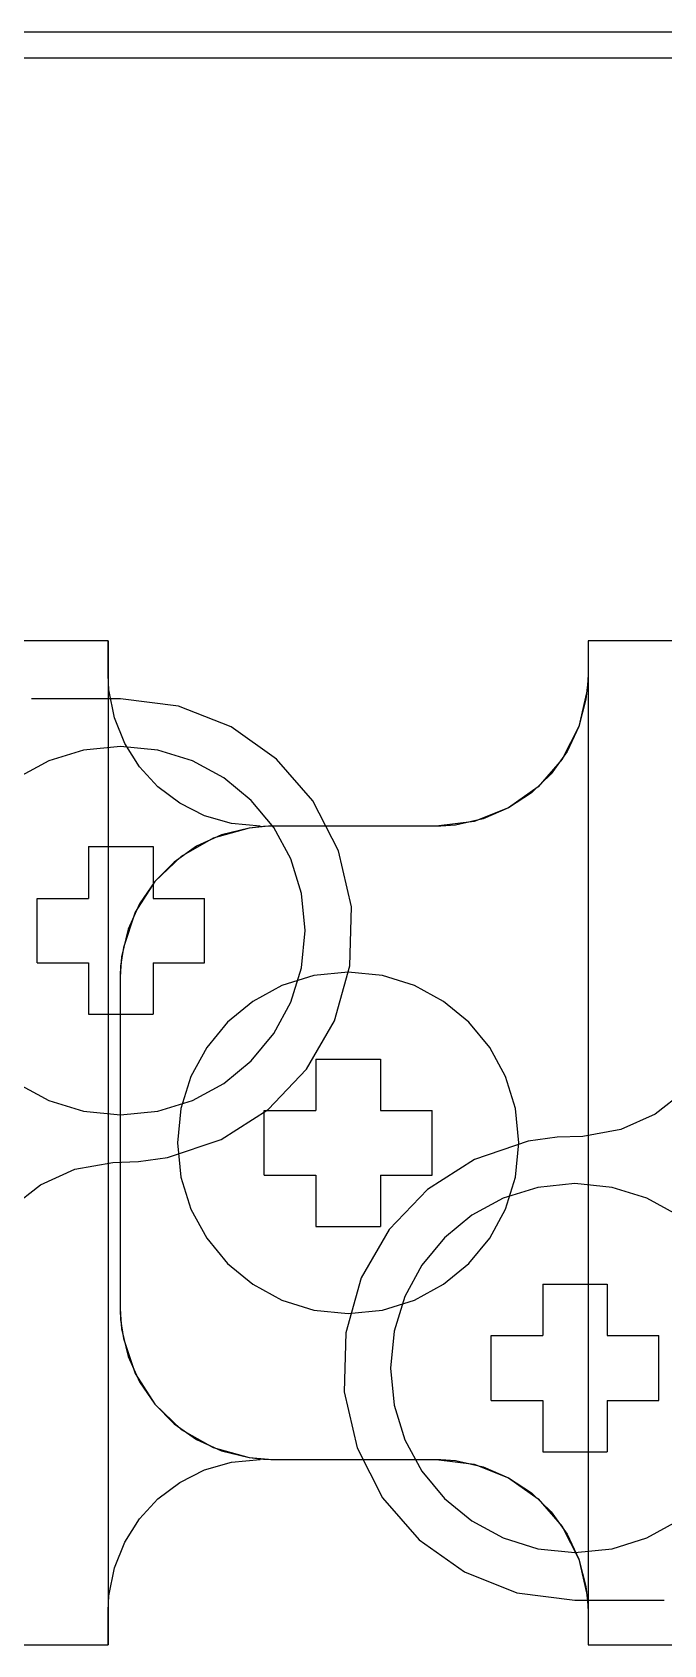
# Model space of a CAD drawing. Extents: x 1 to 47.7, y 0.2 to 33.4.
# Drawn here: x 29.316 to 29.806, y 10.859 to 12.111 of the extents above; entities that cross this region are included whole.
import ezdxf

# ---------------------------------------------------------------- set-up
doc = ezdxf.new("R2010")
doc.units = 0
doc.header["$MEASUREMENT"] = 0
for name, color, linetype in [('1_1__SCREW_TERMINAL_BLOCK_', 7, 'CONTINUOUS'), ('1_2__SCREW_TERMINAL_BLOCK_', 7, 'CONTINUOUS'), ('1_3__CONNECTORIZED_RELAY__', 7, 'CONTINUOUS'), ('1_4__CONNECTORIZED_RELAY__', 7, 'CONTINUOUS')]:
    doc.layers.add(name, color=color, linetype=linetype)

msp = doc.modelspace()

# ---------------------------------------------------------------- linework, layer by layer
at = {"layer": '1_1__SCREW_TERMINAL_BLOCK_'}
for points in [[(31.7414, 12.1115), (31.4127, 12.1115), (31.2495, 12.1115), (31.0871, 12.1115), (30.9257, 12.1115), (30.7653, 12.1115), (30.6061, 12.1115), (30.4482, 12.1115), (30.2916, 12.1115), (30.1366, 12.1115), (29.9831, 12.1115), (29.8312, 12.1115), (29.6812, 12.1115), (29.533, 12.1115), (29.3869, 12.1115), (29.2428, 12.1115), (29.1009, 12.1115), (28.9613, 12.1115), (28.8241, 12.1115), (28.6894, 12.1115), (28.5573, 12.1115), (28.428, 12.1115)], [(28.4066, 12.0915), (28.5208, 12.0915), (28.6379, 12.0915), (28.7576, 12.0915), (28.8799, 12.0915), (29.0047, 12.0915), (29.1319, 12.0915), (29.2614, 12.0915), (29.3931, 12.0915), (29.527, 12.0915), (29.6628, 12.0915), (29.8005, 12.0915), (29.9401, 12.0915), (30.0814, 12.0915), (30.2243, 12.0915), (30.3687, 12.0915), (30.5146, 12.0915), (30.6618, 12.0915), (30.8103, 12.0915), (30.9599, 12.0915), (31.1106, 12.0915), (31.2622, 12.0915), (31.4146, 12.0915), (31.5678, 12.0915)], [(29.4932, 11.4946), (29.4709, 11.4967), (29.45, 11.5028), (29.4308, 11.5124), (29.4139, 11.5252), (29.3995, 11.5408), (29.3881, 11.5589), (29.3801, 11.5789), (29.3758, 11.6006), (29.3752, 11.612), (29.3752, 11.613), (29.3752, 11.6148), (29.3752, 11.6221), (29.3752, 11.6375), (29.3752, 11.6386), (29.3715, 11.6386), (29.3551, 11.6386), (29.3263, 11.6386), (29.2858, 11.6386)], [(29.3752, 11.6386), (29.3752, 10.8586)], [(29.8224, 11.6386), (29.7857, 11.6386), (29.7609, 11.6386), (29.7488, 11.6386), (29.7477, 11.6384), (29.7477, 11.6336), (29.7477, 11.6168), (29.7477, 11.6128), (29.7477, 11.6101), (29.7474, 11.6044), (29.7461, 11.5933), (29.7406, 11.5721), (29.7314, 11.5526), (29.719, 11.5353), (29.7037, 11.5206), (29.686, 11.5088), (29.6662, 11.5003), (29.6448, 11.4955), (29.6335, 11.4947), (29.6297, 11.4946), (29.6292, 11.4946), (29.6214, 11.4946), (29.6064, 11.4946), (29.5867, 11.4946), (29.5428, 11.4946), (29.5236, 11.4946), (29.5094, 11.4946), (29.5028, 11.4946), (29.5015, 11.4946), (29.4958, 11.4944), (29.4846, 11.4932), (29.4633, 11.4879), (29.4438, 11.479), (29.4264, 11.4668), (29.4115, 11.4517), (29.3995, 11.4342), (29.3908, 11.4146), (29.3857, 11.3932), (29.3847, 11.3821), (29.3846, 11.3768), (29.3846, 11.376), (29.3846, 11.3709), (29.3846, 11.3615), (29.3846, 11.3321), (29.3846, 11.2928), (29.3846, 11.2486), (29.3846, 11.2044), (29.3846, 11.1651), (29.3846, 11.1357), (29.3846, 11.1263), (29.3846, 11.1212), (29.3846, 11.1205), (29.3847, 11.1151), (29.3857, 11.104), (29.3908, 11.0826), (29.3995, 11.063), (29.4115, 11.0455), (29.4264, 11.0304), (29.4438, 11.0182), (29.4633, 11.0093), (29.4846, 11.004), (29.4958, 11.0028), (29.5015, 11.0026), (29.5028, 11.0026), (29.5094, 11.0026), (29.5236, 11.0026), (29.5428, 11.0026), (29.5867, 11.0026), (29.6064, 11.0026), (29.6214, 11.0026), (29.6292, 11.0026), (29.6297, 11.0026), (29.6335, 11.0026), (29.6448, 11.0017), (29.6662, 10.9969), (29.686, 10.9884), (29.7037, 10.9766), (29.719, 10.9619), (29.7314, 10.9446), (29.7406, 10.9252), (29.7461, 10.904), (29.7474, 10.8928), (29.7477, 10.8871), (29.7477, 10.8844), (29.7477, 10.8804), (29.7477, 10.8636), (29.7477, 10.8588), (29.7488, 10.8586), (29.7609, 10.8586), (29.7857, 10.8586), (29.8224, 10.8586)], [(29.7477, 11.6386), (29.7477, 10.8586)], [(29.5365, 11.3137), (29.5865, 11.3137)], [(29.5365, 11.3137), (29.5365, 11.2738)], [(29.5865, 11.3137), (29.5865, 11.2738)], [(29.4964, 11.2235), (29.4964, 11.2738)], [(29.4964, 11.2738), (29.5365, 11.2738)], [(29.5865, 11.2738), (29.6266, 11.2738)], [(29.6266, 11.2235), (29.6266, 11.2738)], [(29.4964, 11.2235), (29.5365, 11.2235)], [(29.5365, 11.2235), (29.5365, 11.1835)], [(29.5865, 11.2235), (29.6266, 11.2235)], [(29.5865, 11.2235), (29.5865, 11.1835)], [(29.5365, 11.1835), (29.5865, 11.1835)], [(29.2858, 10.8586), (29.3263, 10.8586), (29.3551, 10.8586), (29.3715, 10.8586), (29.3752, 10.8586), (29.3752, 10.8597), (29.3752, 10.8751), (29.3752, 10.8824), (29.3752, 10.8842), (29.3752, 10.8852), (29.3758, 10.8966), (29.3801, 10.9183), (29.3881, 10.9383), (29.3995, 10.9564), (29.4139, 10.972), (29.4308, 10.9848), (29.45, 10.9945), (29.4709, 11.0005), (29.4932, 11.0026)]]:
    msp.add_lwpolyline(points, dxfattribs=at)
msp.add_lwpolyline([(29.694, 11.2486), (29.6913, 11.2753), (29.6836, 11.3001), (29.6714, 11.3227), (29.6552, 11.3423), (29.6356, 11.3585), (29.6131, 11.3708), (29.5882, 11.3786), (29.5615, 11.3813), (29.5348, 11.3786), (29.5099, 11.3708), (29.4874, 11.3585), (29.4678, 11.3423), (29.4517, 11.3227), (29.4394, 11.3001), (29.4317, 11.2753), (29.429, 11.2486), (29.4317, 11.2219), (29.4394, 11.1971), (29.4517, 11.1746), (29.4678, 11.1549), (29.4874, 11.1387), (29.5099, 11.1264), (29.5348, 11.1187), (29.5615, 11.116), (29.5882, 11.1187), (29.6131, 11.1264), (29.6356, 11.1387), (29.6552, 11.1549), (29.6714, 11.1746), (29.6836, 11.1971), (29.6913, 11.2219)], close=True, dxfattribs=at)
at = {"layer": '1_2__SCREW_TERMINAL_BLOCK_'}
for points in [[(31.7414, 12.1115), (31.4127, 12.1115), (31.2495, 12.1115), (31.0871, 12.1115), (30.9257, 12.1115), (30.7653, 12.1115), (30.6061, 12.1115), (30.4482, 12.1115), (30.2916, 12.1115), (30.1366, 12.1115), (29.9831, 12.1115), (29.8312, 12.1115), (29.6812, 12.1115), (29.533, 12.1115), (29.3869, 12.1115), (29.2428, 12.1115), (29.1009, 12.1115), (28.9613, 12.1115), (28.8241, 12.1115), (28.6894, 12.1115), (28.5573, 12.1115), (28.428, 12.1115)], [(28.4066, 12.0915), (28.5208, 12.0915), (28.6379, 12.0915), (28.7576, 12.0915), (28.8799, 12.0915), (29.0047, 12.0915), (29.1319, 12.0915), (29.2614, 12.0915), (29.3931, 12.0915), (29.527, 12.0915), (29.6628, 12.0915), (29.8005, 12.0915), (29.9401, 12.0915), (30.0814, 12.0915), (30.2243, 12.0915), (30.3687, 12.0915), (30.5146, 12.0915), (30.6618, 12.0915), (30.8103, 12.0915), (30.9599, 12.0915), (31.1106, 12.0915), (31.2622, 12.0915), (31.4146, 12.0915), (31.5678, 12.0915)], [(29.4932, 11.4946), (29.4709, 11.4967), (29.45, 11.5028), (29.4308, 11.5124), (29.4139, 11.5252), (29.3995, 11.5408), (29.3881, 11.5589), (29.3801, 11.5789), (29.3758, 11.6006), (29.3752, 11.612), (29.3752, 11.613), (29.3752, 11.6148), (29.3752, 11.6221), (29.3752, 11.6375), (29.3752, 11.6386), (29.3715, 11.6386), (29.3551, 11.6386), (29.3263, 11.6386), (29.2858, 11.6386)], [(29.3752, 11.6386), (29.3752, 10.8586)], [(29.8089, 11.6386), (29.7857, 11.6386), (29.7678, 11.6386), (29.7554, 11.6386), (29.7488, 11.6386), (29.7477, 11.6386), (29.7477, 11.6384), (29.7477, 11.6375), (29.7477, 11.6168), (29.7477, 11.6134), (29.7477, 11.6128), (29.7476, 11.6082), (29.7471, 11.6006), (29.7406, 11.5721), (29.7276, 11.5466), (29.7091, 11.5252), (29.686, 11.5088), (29.6593, 11.4983), (29.6297, 11.4946), (29.6297, 11.4946), (29.6275, 11.4946), (29.6214, 11.4946), (29.6002, 11.4946), (29.5428, 11.4946), (29.5182, 11.4946), (29.504, 11.4946), (29.4996, 11.4946), (29.4846, 11.4932), (29.4566, 11.4853), (29.4319, 11.4712), (29.4115, 11.4517), (29.3962, 11.4279), (29.387, 11.4005), (29.3849, 11.3858), (29.3846, 11.3783), (29.3846, 11.376), (29.3846, 11.3682), (29.3846, 11.3531), (29.3846, 11.3321), (29.3846, 11.3067), (29.3846, 11.2486), (29.3846, 11.1905), (29.3846, 11.1651), (29.3846, 11.1441), (29.3846, 11.129), (29.3846, 11.1212), (29.3846, 11.1189), (29.3849, 11.1114), (29.387, 11.0967), (29.3962, 11.0694), (29.4115, 11.0455), (29.4319, 11.026), (29.4566, 11.0119), (29.4846, 11.004), (29.4996, 11.0027), (29.504, 11.0026), (29.5182, 11.0026), (29.5428, 11.0026), (29.6002, 11.0026), (29.6214, 11.0026), (29.6275, 11.0026), (29.6297, 11.0026), (29.6593, 10.9989), (29.686, 10.9884), (29.7091, 10.972), (29.7276, 10.9506), (29.7406, 10.9252), (29.7471, 10.8966), (29.7476, 10.889), (29.7477, 10.8844), (29.7477, 10.8838), (29.7477, 10.8804), (29.7477, 10.8597), (29.7477, 10.8588), (29.7477, 10.8586), (29.7488, 10.8586), (29.7554, 10.8586), (29.7678, 10.8586), (29.7857, 10.8586), (29.8089, 10.8586)], [(29.7477, 11.6386), (29.7477, 10.8586)], [(29.5365, 11.3137), (29.5865, 11.3137)], [(29.5365, 11.3137), (29.5365, 11.2738)], [(29.5865, 11.3137), (29.5865, 11.2738)], [(29.4964, 11.2235), (29.4964, 11.2738)], [(29.4964, 11.2738), (29.5365, 11.2738)], [(29.5865, 11.2738), (29.6266, 11.2738)], [(29.6266, 11.2235), (29.6266, 11.2738)], [(29.4964, 11.2235), (29.5365, 11.2235)], [(29.5365, 11.2235), (29.5365, 11.1835)], [(29.5865, 11.2235), (29.6266, 11.2235)], [(29.5865, 11.2235), (29.5865, 11.1835)], [(29.5365, 11.1835), (29.5865, 11.1835)], [(29.2858, 10.8586), (29.3263, 10.8586), (29.3551, 10.8586), (29.3715, 10.8586), (29.3752, 10.8586), (29.3752, 10.8597), (29.3752, 10.8751), (29.3752, 10.8824), (29.3752, 10.8842), (29.3752, 10.8852), (29.3758, 10.8966), (29.3801, 10.9183), (29.3881, 10.9383), (29.3995, 10.9564), (29.4139, 10.972), (29.4308, 10.9848), (29.45, 10.9945), (29.4709, 11.0005), (29.4932, 11.0026)]]:
    msp.add_lwpolyline(points, dxfattribs=at)
msp.add_lwpolyline([(29.694, 11.2486), (29.6913, 11.2753), (29.6836, 11.3001), (29.6714, 11.3227), (29.6552, 11.3423), (29.6356, 11.3585), (29.6131, 11.3708), (29.5882, 11.3786), (29.5615, 11.3813), (29.5348, 11.3786), (29.5099, 11.3708), (29.4874, 11.3585), (29.4678, 11.3423), (29.4517, 11.3227), (29.4394, 11.3001), (29.4317, 11.2753), (29.429, 11.2486), (29.4317, 11.2219), (29.4394, 11.1971), (29.4517, 11.1746), (29.4678, 11.1549), (29.4874, 11.1387), (29.5099, 11.1264), (29.5348, 11.1187), (29.5615, 11.116), (29.5882, 11.1187), (29.6131, 11.1264), (29.6356, 11.1387), (29.6552, 11.1549), (29.6714, 11.1746), (29.6836, 11.1971), (29.6913, 11.2219)], close=True, dxfattribs=at)
at = {"layer": '1_3__CONNECTORIZED_RELAY__'}
for points in [[(31.7047, 12.1115), (31.3764, 12.1115), (31.2133, 12.1115), (31.0512, 12.1115), (30.89, 12.1115), (30.7298, 12.1115), (30.5709, 12.1115), (30.4133, 12.1115), (30.2571, 12.1115), (30.1023, 12.1115), (29.9492, 12.1115), (29.7977, 12.1115), (29.6481, 12.1115), (29.5004, 12.1115), (29.3547, 12.1115), (29.2111, 12.1115), (29.0697, 12.1115), (28.9306, 12.1115), (28.794, 12.1115), (28.6598, 12.1115), (28.5284, 12.1115), (28.3996, 12.1115)], [(28.4868, 12.0915), (28.5771, 12.0915), (28.669, 12.0915), (28.7626, 12.0915), (28.8577, 12.0915), (28.9544, 12.0915), (29.0526, 12.0915), (29.1521, 12.0915), (29.2531, 12.0915), (29.3554, 12.0915), (29.4591, 12.0915), (29.5639, 12.0915), (29.67, 12.0915), (29.7772, 12.0915), (29.8856, 12.0915)], [(29.3002, 11.1983), (29.3228, 11.2161), (29.3493, 11.2281), (29.3788, 11.2333), (29.3988, 11.234), (29.4212, 11.2371), (29.4629, 11.2512), (29.4994, 11.2746), (29.5292, 11.3058), (29.5508, 11.3435), (29.5629, 11.3862), (29.564, 11.432), (29.554, 11.4754), (29.5342, 11.5142), (29.5059, 11.5467), (29.4707, 11.5718), (29.4299, 11.5878), (29.3849, 11.5935), (29.382, 11.5935), (29.3734, 11.5935), (29.3593, 11.5935), (29.34, 11.5935), (29.3156, 11.5935)], [(29.3049, 11.2948), (29.3292, 11.2816), (29.3561, 11.2732), (29.3849, 11.2703), (29.4138, 11.2732), (29.4407, 11.2816), (29.465, 11.2948), (29.4862, 11.3123), (29.5037, 11.3335), (29.517, 11.3578), (29.5253, 11.3847), (29.5282, 11.4136), (29.5253, 11.4424), (29.517, 11.4693), (29.5037, 11.4936), (29.4862, 11.5147), (29.465, 11.5322), (29.4407, 11.5454), (29.4138, 11.5537), (29.3849, 11.5566), (29.3561, 11.5537), (29.3292, 11.5454), (29.3049, 11.5322)], [(29.3599, 11.4788), (29.4101, 11.4788)], [(29.3599, 11.4788), (29.3599, 11.4385)], [(29.4101, 11.4788), (29.4101, 11.4385)], [(29.32, 11.3885), (29.32, 11.4385)], [(29.32, 11.4385), (29.3599, 11.4385)], [(29.4101, 11.4385), (29.45, 11.4385)], [(29.45, 11.3885), (29.45, 11.4385)], [(29.32, 11.3885), (29.3599, 11.3885)], [(29.3599, 11.3885), (29.3599, 11.3485)], [(29.4101, 11.3885), (29.4101, 11.3485)], [(29.4101, 11.3885), (29.45, 11.3885)], [(29.3599, 11.3485), (29.4101, 11.3485)], [(29.8223, 11.2886), (29.7997, 11.2709), (29.7732, 11.2589), (29.7437, 11.2536), (29.7237, 11.2529), (29.7012, 11.2498), (29.6595, 11.2357), (29.623, 11.2124), (29.5933, 11.1812), (29.5716, 11.1436), (29.5596, 11.101), (29.5584, 11.0552), (29.5684, 11.0116), (29.5882, 10.9729), (29.6165, 10.9402), (29.6517, 10.9152), (29.6925, 10.8991), (29.7375, 10.8934), (29.7375, 10.8934), (29.7404, 10.8934), (29.7491, 10.8934), (29.7631, 10.8934), (29.7825, 10.8934), (29.8068, 10.8934)], [(29.8175, 11.1924), (29.7932, 11.2057), (29.7664, 11.214), (29.7375, 11.217), (29.7087, 11.214), (29.6818, 11.2057), (29.6575, 11.1924), (29.6363, 11.1749), (29.6188, 11.1536), (29.6056, 11.1293), (29.5973, 11.1024), (29.5944, 11.0736), (29.5973, 11.0447), (29.6056, 11.0178), (29.6188, 10.9934), (29.6363, 10.9722), (29.6575, 10.9548), (29.6818, 10.9416), (29.7087, 10.9332), (29.7375, 10.9303), (29.7664, 10.9332), (29.7932, 10.9416), (29.8175, 10.9548)], [(29.7125, 11.1387), (29.7125, 11.0988)], [(29.7125, 11.1387), (29.7625, 11.1387)], [(29.7625, 11.1387), (29.7625, 11.0988)], [(29.6724, 11.0485), (29.6724, 11.0988)], [(29.6724, 11.0988), (29.7125, 11.0988)], [(29.7625, 11.0988), (29.8026, 11.0988)], [(29.8026, 11.0485), (29.8026, 11.0988)], [(29.6724, 11.0485), (29.7125, 11.0485)], [(29.7125, 11.0485), (29.7125, 11.0085)], [(29.7625, 11.0485), (29.8026, 11.0485)], [(29.7625, 11.0485), (29.7625, 11.0085)], [(29.7125, 11.0085), (29.7625, 11.0085)]]:
    msp.add_lwpolyline(points, dxfattribs=at)
at = {"layer": '1_4__CONNECTORIZED_RELAY__'}
for points in [[(31.7322, 12.1115), (31.3946, 12.1115), (31.2269, 12.1115), (31.0601, 12.1115), (30.8944, 12.1115), (30.7298, 12.1115), (30.5665, 12.1115), (30.4046, 12.1115), (30.2441, 12.1115), (30.0852, 12.1115), (29.928, 12.1115), (29.7727, 12.1115), (29.6192, 12.1115), (29.4678, 12.1115), (29.3186, 12.1115), (29.1716, 12.1115), (29.0269, 12.1115), (28.8848, 12.1115), (28.7452, 12.1115), (28.6084, 12.1115), (28.4744, 12.1115)], [(28.4517, 12.0915), (28.5108, 12.0915), (28.5706, 12.0915), (28.6923, 12.0915), (28.8168, 12.0915), (28.944, 12.0915), (29.0738, 12.0915), (29.2061, 12.0915), (29.3407, 12.0915), (29.4777, 12.0915), (29.6168, 12.0915), (29.758, 12.0915), (29.9012, 12.0915), (30.0462, 12.0915), (30.1929, 12.0915), (30.3413, 12.0915), (30.4913, 12.0915), (30.6427, 12.0915), (30.7954, 12.0915), (30.9494, 12.0915), (31.1045, 12.0915), (31.2606, 12.0915), (31.4176, 12.0915), (31.734, 12.0915)], [(29.3002, 11.1983), (29.3228, 11.2161), (29.3493, 11.2281), (29.3788, 11.2333), (29.3988, 11.234), (29.4212, 11.2371), (29.4629, 11.2512), (29.4994, 11.2746), (29.5292, 11.3058), (29.5508, 11.3435), (29.5629, 11.3862), (29.564, 11.432), (29.554, 11.4754), (29.5342, 11.5142), (29.5059, 11.5467), (29.4707, 11.5718), (29.4299, 11.5878), (29.3849, 11.5935), (29.382, 11.5935), (29.3734, 11.5935), (29.3593, 11.5935), (29.34, 11.5935), (29.3156, 11.5935)], [(29.3049, 11.2948), (29.3292, 11.2816), (29.3561, 11.2732), (29.3849, 11.2703), (29.4138, 11.2732), (29.4407, 11.2816), (29.465, 11.2948), (29.4862, 11.3123), (29.5037, 11.3335), (29.517, 11.3578), (29.5253, 11.3847), (29.5282, 11.4136), (29.5253, 11.4424), (29.517, 11.4693), (29.5037, 11.4936), (29.4862, 11.5147), (29.465, 11.5322), (29.4407, 11.5454), (29.4138, 11.5537), (29.3849, 11.5566), (29.3561, 11.5537), (29.3292, 11.5454), (29.3049, 11.5322)], [(29.3599, 11.4788), (29.4101, 11.4788)], [(29.3599, 11.4788), (29.3599, 11.4385)], [(29.4101, 11.4788), (29.4101, 11.4385)], [(29.32, 11.3885), (29.32, 11.4385)], [(29.32, 11.4385), (29.3599, 11.4385)], [(29.4101, 11.4385), (29.45, 11.4385)], [(29.45, 11.3885), (29.45, 11.4385)], [(29.32, 11.3885), (29.3599, 11.3885)], [(29.3599, 11.3885), (29.3599, 11.3485)], [(29.4101, 11.3885), (29.4101, 11.3485)], [(29.4101, 11.3885), (29.45, 11.3885)], [(29.3599, 11.3485), (29.4101, 11.3485)], [(29.8223, 11.2886), (29.7997, 11.2709), (29.7732, 11.2589), (29.7437, 11.2536), (29.7237, 11.2529), (29.7012, 11.2498), (29.6595, 11.2357), (29.623, 11.2124), (29.5933, 11.1812), (29.5716, 11.1436), (29.5596, 11.101), (29.5584, 11.0552), (29.5684, 11.0116), (29.5882, 10.9729), (29.6165, 10.9402), (29.6517, 10.9152), (29.6925, 10.8991), (29.7375, 10.8934), (29.7375, 10.8934), (29.7404, 10.8934), (29.7491, 10.8934), (29.7631, 10.8934), (29.7825, 10.8934), (29.8068, 10.8934)], [(29.8175, 11.1924), (29.7932, 11.2057), (29.7664, 11.214), (29.7375, 11.217), (29.7087, 11.214), (29.6818, 11.2057), (29.6575, 11.1924), (29.6363, 11.1749), (29.6188, 11.1536), (29.6056, 11.1293), (29.5973, 11.1024), (29.5944, 11.0736), (29.5973, 11.0447), (29.6056, 11.0178), (29.6188, 10.9934), (29.6363, 10.9722), (29.6575, 10.9548), (29.6818, 10.9416), (29.7087, 10.9332), (29.7375, 10.9303), (29.7664, 10.9332), (29.7932, 10.9416), (29.8175, 10.9548)], [(29.7125, 11.1387), (29.7125, 11.0988)], [(29.7125, 11.1387), (29.7625, 11.1387)], [(29.7625, 11.1387), (29.7625, 11.0988)], [(29.6724, 11.0485), (29.6724, 11.0988)], [(29.6724, 11.0988), (29.7125, 11.0988)], [(29.7625, 11.0988), (29.8026, 11.0988)], [(29.8026, 11.0485), (29.8026, 11.0988)], [(29.6724, 11.0485), (29.7125, 11.0485)], [(29.7125, 11.0485), (29.7125, 11.0085)], [(29.7625, 11.0485), (29.8026, 11.0485)], [(29.7625, 11.0485), (29.7625, 11.0085)], [(29.7125, 11.0085), (29.7625, 11.0085)]]:
    msp.add_lwpolyline(points, dxfattribs=at)

doc.saveas('drawing.dxf')
